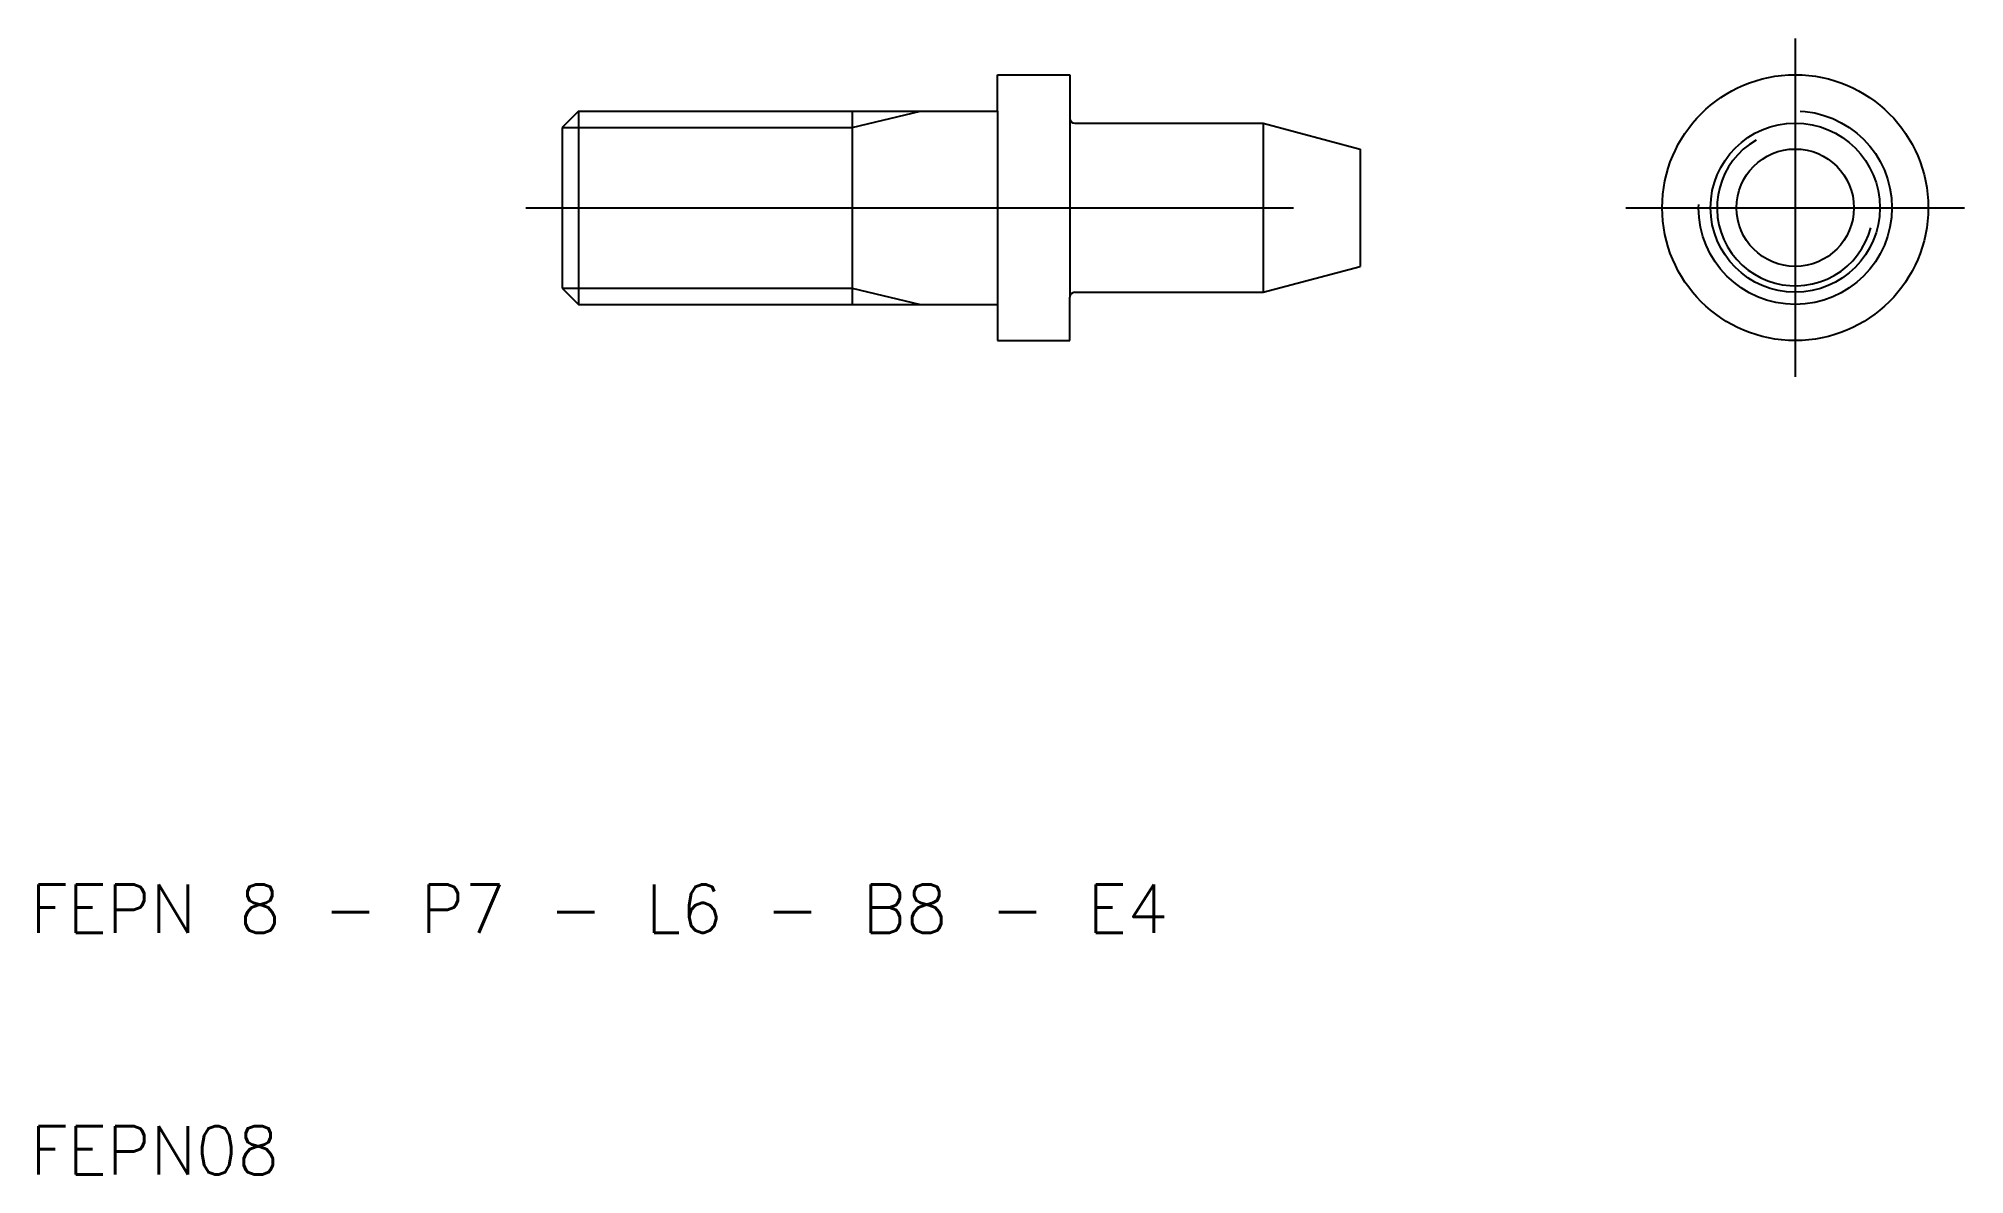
# Model space of a CAD drawing. Extents: x 10.3 to 90, y 10 to 57.
import ezdxf

# ---------------------------------------------------------------- set-up
doc = ezdxf.new("R2010")
doc.units = 0
doc.linetypes.add('CENTER', pattern=[50.8, 31.75, -6.35, 6.35, -6.35])
doc.linetypes.add('DASHED', pattern=[19.05, 12.7, -6.35])
doc.layers.get('0').update_dxf_attribs({"linetype": 'CONTINUOUS'})
doc.layers.add('CENTER', color=1, linetype='CENTER')
doc.styles.get("Standard").update_dxf_attribs({"font": 'txt.shx', "bigfont": 'extfont.shx'})

msp = doc.modelspace()

# ---------------------------------------------------------------- linework, layer by layer
for p, q in [((50, 55.5), (53, 55.5)), ((50, 54), (50, 55.5)), ((53, 55.5), (53, 53.7)), ((32.676, 54), (32, 53.323)), ((32.676, 54), (50, 54)), ((32.676, 54), (32.676, 46)), ((44, 54), (44, 46)), ((50, 54), (50, 46)), ((53, 53.7), (53, 46.3)), ((53.2, 53.5), (61, 53.5)), ((61, 53.5), (65, 52.428)), ((61, 53.5), (61, 46.5)), ((32, 53.323), (32, 46.676)), ((65, 52.428), (65, 47.572)), ((61, 46.5), (65, 47.572)), ((32, 46.676), (32.676, 46)), ((53, 44.5), (53, 46.3)), ((53.2, 46.5), (61, 46.5)), ((32.676, 46), (50, 46)), ((50, 46), (50, 44.5)), ((50, 44.5), (53, 44.5))]:
    msp.add_line(p, q)
at = {"color": 3}
for p, q in [((44, 53.323), (46.822, 54)), ((32, 53.323), (44, 53.323)), ((32, 46.676), (44, 46.676)), ((44, 46.676), (46.822, 46))]:
    msp.add_line(p, q, dxfattribs=at)
for radius in [5.5, 3.5, 2.428]:
    msp.add_circle((83, 50), radius)
at = {"color": 3, "linetype": 'DASHED'}
msp.add_circle((83, 50), 4, dxfattribs=at)
for centre, start, end in [((53.2, 53.7), 180, 270), ((53.2, 46.3), 90, 180)]:
    msp.add_arc(centre, 0.2, start, end)
msp.add_arc((83, 50), 3.233, 120, 30, dxfattribs=at)
at = {"layer": 'CENTER', "color": 1, "linetype": 'CENTER'}
for p, q in [((83, 57), (83, 43)), ((30.5, 50), (66.5, 50)), ((76, 50), (90, 50))]:
    msp.add_line(p, q, dxfattribs=at)

# ---------------------------------------------------------------- texts
for s, p in [('FEPN 8 - P7 - L6 - B8 - E4', (10, 20)), ('FEPN08', (10, 10))]:
    msp.add_text(s, height=2).set_placement(p)

doc.saveas('drawing.dxf')
